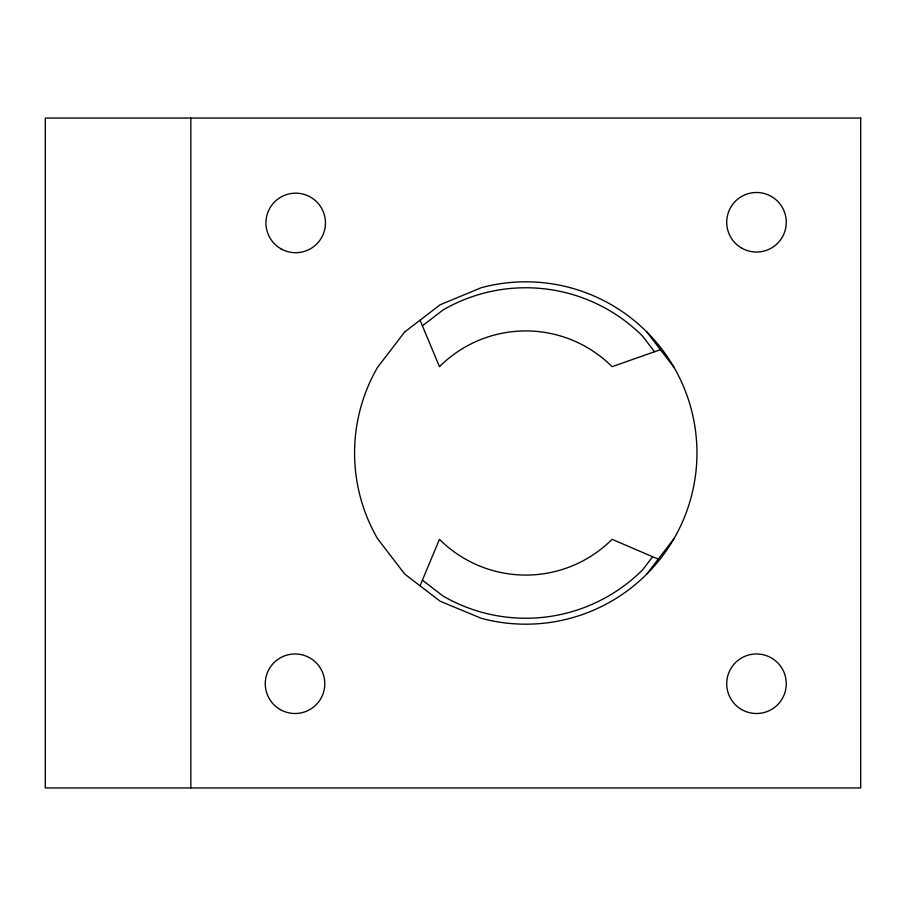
<?xml version="1.0" encoding="UTF-8"?>
<svg xmlns="http://www.w3.org/2000/svg" width="906" height="906" viewBox="0 0 906 906"><rect width="100%" height="100%" fill="white"/><g stroke="black" fill="none" stroke-linecap="round" stroke-linejoin="round"><path stroke-width="1.36" d="M420.056 585.82L439.455 539.319A122.061 122.061 0 0 0 612.082 539.319L658.232 559.172M652.637 556.76L642.603 569.84A165.232 165.232 0 0 1 443.147 596.103L422.4 580.18M646.816 574.053L674.019 538.594M422.4 325.82L443.147 309.897A165.232 165.232 0 0 1 642.603 336.16L654.551 351.743M660.417 349.682L612.082 366.681A122.061 122.061 0 0 0 439.455 366.681L420.056 320.18M646.816 331.947L674.019 367.406M190.826 118.063L190.826 787.937M404.71 331.947L377.508 367.406A171.189 171.189 0 0 0 377.508 538.594L404.71 574.053L440.169 601.256L481.46 618.356A171.189 171.189 0 0 0 696.952 453A171.189 171.189 0 0 0 481.46 287.644L440.169 304.744L404.71 331.947M860.7 118.063L45.3 118.063L45.3 787.937L860.7 787.937L860.7 118.063M741.606 709.523A29.773 29.773 0 0 0 786.272 683.736A29.773 29.773 0 0 0 741.606 657.949A29.773 29.773 0 0 0 741.606 709.523M741.606 248.051A29.773 29.773 0 0 0 786.272 222.264A29.773 29.773 0 0 0 741.606 196.477A29.773 29.773 0 0 0 741.606 248.051M280.147 709.523A29.773 29.773 0 0 0 324.801 683.736A29.773 29.773 0 0 0 280.147 657.949A29.773 29.773 0 0 0 280.147 709.523M280.803 248.708A29.773 29.773 0 0 0 325.458 222.933A29.773 29.773 0 0 0 280.803 197.146A29.773 29.773 0 0 0 280.803 248.708"/></g></svg>
